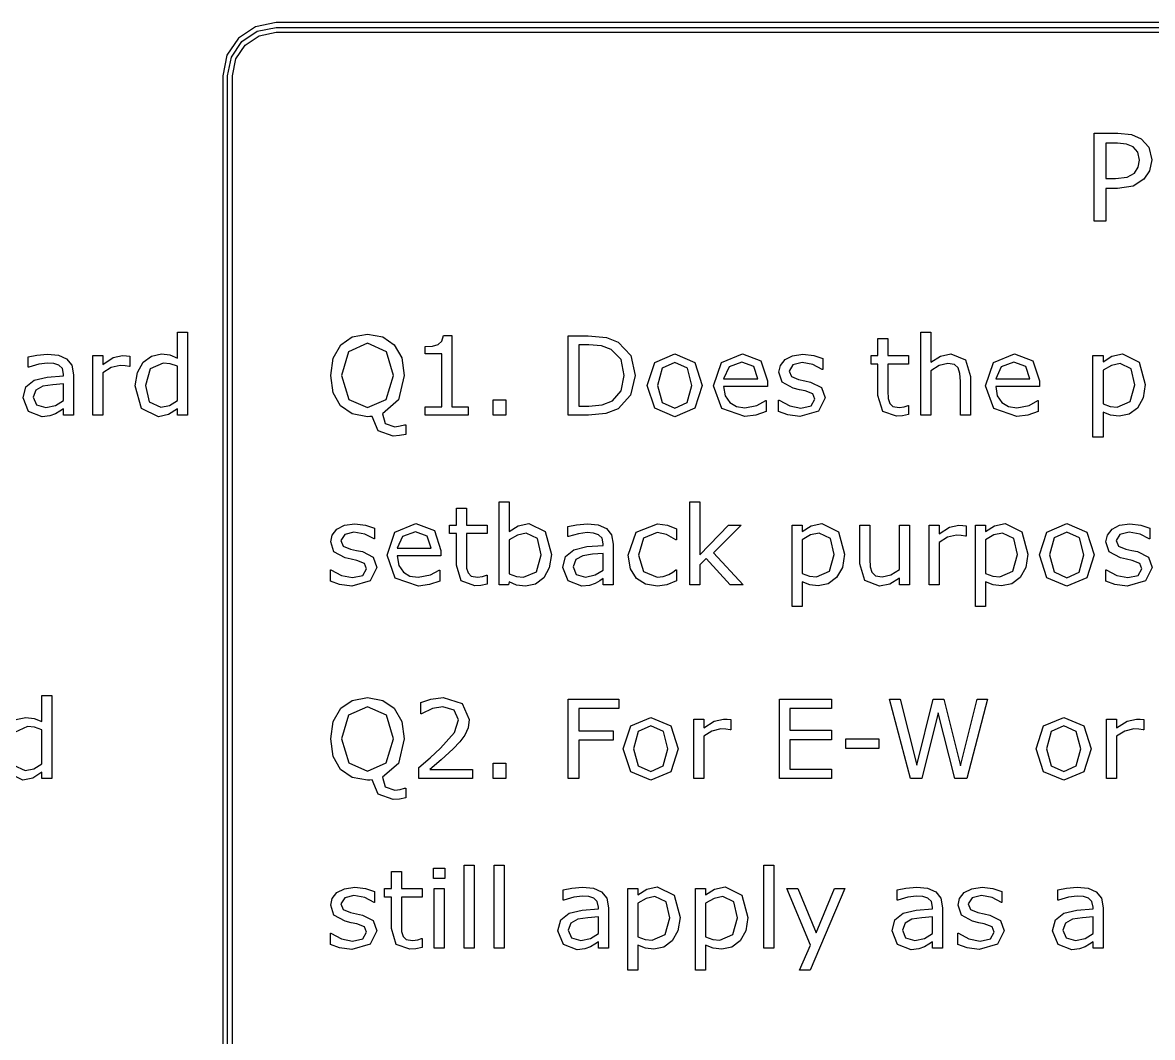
# Model space of a CAD drawing. Extents: x -17 to 192, y 167 to 459.
# Drawn here: x 89.18 to 113.86, y 263.16 to 285.33 of the extents above; entities that cross this region are included whole.
import ezdxf

# ---------------------------------------------------------------- set-up
doc = ezdxf.new("R2010")
doc.units = 0
doc.header["$MEASUREMENT"] = 0
doc.layers.add('Layer 1', color=7, linetype='Continuous')

msp = doc.modelspace()

# ---------------------------------------------------------------- linework, layer by layer
at = {"layer": 'Layer 1', "color": 7}
for points in [[(94.720714, 285.32699), (94.267482, 285.235512), (93.897411, 284.986025), (93.647924, 284.615954), (93.556446, 284.162722), (93.556446, 239.183612), (93.647924, 238.73038), (93.897411, 238.360309), (94.267482, 238.110822), (94.720714, 238.019344), (174.095614, 238.019344), (174.548846, 238.110822), (174.918917, 238.360309), (175.168404, 238.73038), (175.259882, 239.183612), (175.259882, 284.162722), (175.168404, 284.615954), (174.918917, 284.986025), (174.548846, 285.235512), (174.095614, 285.32699), (94.720714, 285.32699)], [(94.720714, 285.221054), (174.095614, 285.221054), (174.50833, 285.13814), (174.844648, 284.911756), (175.071032, 284.575438), (175.153946, 284.162722), (175.153946, 239.183612), (175.071032, 238.770896), (174.844648, 238.434578), (174.50833, 238.208194), (174.095614, 238.12528), (94.720714, 238.12528), (94.307998, 238.208194), (93.97168, 238.434578), (93.745296, 238.770896), (93.662382, 239.183612), (93.662382, 284.162722), (93.745296, 284.575438), (93.97168, 284.911756), (94.307998, 285.13814), (94.720714, 285.221054), (94.720714, 285.221054)], [(94.720714, 285.115118), (174.095614, 285.115118), (174.467815, 285.040769), (174.77038, 284.837488), (174.973661, 284.534923), (175.04801, 284.162722), (175.04801, 239.183612), (174.973661, 238.811411), (174.77038, 238.508846), (174.467815, 238.305565), (174.095614, 238.231216), (94.720714, 238.231216), (94.348513, 238.305565), (94.045948, 238.508846), (93.842667, 238.811411), (93.768318, 239.183612), (93.768318, 284.162722), (93.842667, 284.534923), (94.045948, 284.837488), (94.348513, 285.040769), (94.720714, 285.115118), (94.720714, 285.115118)], [(113.844845, 282.330019), (113.799627, 282.092307), (113.675604, 281.903689), (113.440477, 281.753829), (113.098123, 281.704735), (112.842324, 281.704735), (112.842324, 280.987726), (112.586525, 280.987726), (112.586525, 282.911379), (113.108457, 282.911379), (113.401721, 282.881664), (113.614885, 282.791232), (113.784126, 282.607781), (113.844845, 282.330019), (113.844845, 282.330019)], [(113.578711, 282.323563), (113.543831, 282.49668), (113.437895, 282.616827), (113.295785, 282.67367), (113.095538, 282.691768), (112.842324, 282.691768), (112.842324, 281.923082), (113.058073, 281.923082), (113.309995, 281.950213), (113.467608, 282.039353), (113.552875, 282.169835), (113.578698, 282.323574), (113.578711, 282.323563)], [(92.786596, 276.754398), (92.568006, 276.754398), (92.568006, 276.890436), (92.371505, 276.763701), (92.149428, 276.718354), (91.779683, 276.897413), (91.643645, 277.393892), (91.690154, 277.688061), (91.818053, 277.907816), (92.001761, 278.04269), (92.220352, 278.089198), (92.401737, 278.067105), (92.568006, 278.00083), (92.568006, 278.563585), (92.786596, 278.563585), (92.786596, 276.754398)], [(97.555679, 276.330007), (97.417315, 276.305586), (97.278954, 276.297437), (96.953392, 276.409056), (96.820842, 276.726479), (96.766195, 276.720658), (96.716196, 276.718277), (96.38366, 276.77874), (96.130187, 276.954309), (95.968569, 277.236849), (95.912758, 277.619383), (95.968569, 277.99843), (96.131349, 278.286783), (96.384822, 278.461191), (96.716196, 278.521654), (97.049896, 278.46003), (97.302208, 278.286783), (97.463826, 278.001917), (97.520799, 277.619383), (97.390573, 277.084534), (97.042922, 276.779901), (97.105707, 276.574101), (97.317321, 276.500848), (97.430105, 276.515956), (97.524286, 276.541541), (97.555679, 276.541541), (97.555679, 276.330007)], [(98.913735, 276.754398), (97.976582, 276.754398), (97.976582, 276.931132), (98.337027, 276.931132), (98.337027, 278.091524), (97.976582, 278.091524), (97.976582, 278.249654), (98.133552, 278.26127), (98.260287, 278.297314), (98.344004, 278.370566), (98.380048, 278.491489), (98.560268, 278.491489), (98.560268, 276.931121), (98.913735, 276.931121), (98.913735, 276.754398)], [(102.565833, 277.618299), (102.462352, 277.190418), (102.189112, 276.892762), (101.924013, 276.786955), (101.540314, 276.754398), (101.103133, 276.754398), (101.103133, 278.485686), (101.535663, 278.485686), (101.937964, 278.448478), (102.191437, 278.348484), (102.467, 278.054318), (102.565833, 277.618299), (102.565833, 277.618299)], [(108.536392, 276.766032), (108.401515, 276.739288), (108.272454, 276.728837), (107.970147, 276.835808), (107.866666, 277.178808), (107.866666, 277.869465), (107.718999, 277.869465), (107.718999, 278.053172), (107.866666, 278.053172), (107.866666, 278.426406), (108.085256, 278.426406), (108.085256, 278.053172), (108.536392, 278.053172), (108.536392, 277.869465), (108.085256, 277.869465), (108.085256, 277.27764), (108.089913, 277.117184), (108.122467, 277.010215), (108.192233, 276.941614), (108.329432, 276.920686), (108.441054, 276.935793), (108.524768, 276.962535), (108.536384, 276.962535), (108.536392, 276.766032)], [(109.886307, 276.754398), (109.667717, 276.754398), (109.667717, 277.493886), (109.657239, 277.661317), (109.618872, 277.784565), (109.535155, 277.856656), (109.393304, 277.881077), (109.206107, 277.836894), (109.018909, 277.724111), (109.018909, 276.754398), (108.800318, 276.754398), (108.800318, 278.563587), (109.018909, 278.563587), (109.018909, 277.908977), (109.230522, 278.041528), (109.454929, 278.089198), (109.775839, 277.962463), (109.886297, 277.59737), (109.886307, 276.754398)], [(97.281277, 277.61946), (97.130126, 278.139196), (96.717361, 278.322904), (96.302269, 278.139196), (96.152277, 277.61946), (96.305757, 277.097401), (96.717361, 276.917177), (97.1278, 277.097401), (97.281277, 277.61946), (97.281277, 277.61946)], [(102.32515, 277.621791), (102.254223, 277.964794), (102.042609, 278.184546), (101.82518, 278.264775), (101.549617, 278.288032), (101.333352, 278.288032), (101.333352, 276.952068), (101.549617, 276.952068), (101.839134, 276.976489), (102.067025, 277.06718), (102.260038, 277.284609), (102.32515, 277.621796), (102.32515, 277.621791)], [(90.296055, 276.754398), (90.078626, 276.754398), (90.078626, 276.892762), (89.999561, 276.836951), (89.904219, 276.781139), (89.778645, 276.736957), (89.612376, 276.718357), (89.31472, 276.834628), (89.192636, 277.131122), (89.255421, 277.369479), (89.436806, 277.513656), (89.721672, 277.584583), (90.078626, 277.612486), (90.078626, 277.646207), (90.051882, 277.769455), (89.977468, 277.846192), (89.865849, 277.882239), (89.729811, 277.891552), (89.537962, 277.868295), (89.319371, 277.803184), (89.307756, 277.803184), (89.307756, 278.025262), (89.492628, 278.063631), (89.730986, 278.08456), (89.969343, 278.061303), (90.146077, 277.984563), (90.257699, 277.8462), (90.296069, 277.635748), (90.296055, 276.754398)], [(91.527372, 277.814796), (91.515757, 277.814796), (91.420414, 277.831068), (91.312282, 277.836889), (91.116943, 277.791542), (90.93556, 277.676433), (90.93556, 276.754398), (90.71697, 276.754398), (90.71697, 278.053154), (90.93556, 278.053154), (90.93556, 277.861305), (91.164615, 278.008971), (91.36809, 278.053154), (91.450643, 278.049661), (91.527382, 278.03921), (91.527372, 277.814796)], [(92.568006, 277.074147), (92.568006, 277.819448), (92.409875, 277.874095), (92.25756, 277.889202), (91.97153, 277.761303), (91.869213, 277.398536), (91.948276, 277.046233), (92.201749, 276.926472), (92.390111, 276.967168), (92.568006, 277.074139), (92.568006, 277.074147)], [(104.027368, 277.4032), (103.864589, 276.90207), (103.428569, 276.718359), (102.990224, 276.90207), (102.828606, 277.4032), (102.990224, 277.904331), (103.428569, 278.089203), (103.864589, 277.904331), (104.027368, 277.4032), (104.027368, 277.4032)], [(103.801803, 277.4032), (103.702971, 277.777596), (103.428569, 277.900844), (103.151842, 277.777596), (103.054174, 277.4032), (103.153006, 277.032292), (103.428569, 276.906718), (103.701809, 277.031131), (103.801803, 277.4032), (103.801803, 277.4032)], [(105.452862, 277.381108), (104.495945, 277.381108), (104.531989, 277.17182), (104.630821, 277.026479), (104.773833, 276.942763), (104.957544, 276.91486), (105.223807, 276.967181), (105.415654, 277.071826), (105.427269, 277.071826), (105.427269, 276.833469), (105.201701, 276.755565), (104.959856, 276.724172), (104.455236, 276.89858), (104.273854, 277.396223), (104.447097, 277.902006), (104.90521, 278.089203), (105.309834, 277.935724), (105.452849, 277.499704), (105.452862, 277.381108)], [(105.240084, 277.548539), (105.15288, 277.814802), (104.893594, 277.908983), (104.61338, 277.805502), (104.495945, 277.548539), (105.240084, 277.548539)], [(106.712087, 277.128799), (106.56442, 276.836956), (106.163283, 276.723011), (105.898184, 276.756729), (105.697032, 276.832304), (105.697032, 277.077639), (105.708648, 277.077639), (105.938864, 276.953227), (106.181873, 276.907883), (106.40744, 276.954391), (106.488831, 277.100893), (106.444649, 277.217164), (106.27489, 277.284604), (106.152806, 277.309025), (106.016768, 277.339256), (105.773759, 277.471807), (105.702832, 277.688072), (105.735389, 277.839225), (105.836547, 277.965961), (106.001652, 278.052003), (106.22722, 278.084557), (106.462087, 278.05549), (106.660914, 277.986889), (106.660914, 277.753183), (106.649298, 277.753183), (106.445823, 277.856667), (106.210953, 277.899685), (106.008642, 277.853177), (105.926087, 277.717139), (105.976085, 277.596216), (106.134216, 277.529941), (106.26909, 277.502035), (106.394664, 277.47645), (106.629534, 277.356692), (106.712087, 277.128799), (106.712087, 277.128799)], [(111.394351, 277.381103), (110.437436, 277.381103), (110.47348, 277.171815), (110.57231, 277.026474), (110.715325, 276.942757), (110.899033, 276.914854), (111.165296, 276.967176), (111.357145, 277.071821), (111.368761, 277.071821), (111.368761, 276.833463), (111.143196, 276.75556), (110.901348, 276.724167), (110.39673, 276.898575), (110.215345, 277.396218), (110.388592, 277.902), (110.846701, 278.089198), (111.251328, 277.935719), (111.39434, 277.499699), (111.394351, 277.381103)], [(111.181576, 277.548533), (111.094372, 277.814796), (110.835086, 277.908977), (110.554869, 277.805496), (110.437436, 277.548533), (111.181576, 277.548533)], [(113.705835, 277.419472), (113.660491, 277.129955), (113.532592, 276.909039), (113.351207, 276.775327), (113.131452, 276.728818), (112.947744, 276.750911), (112.781475, 276.819509), (112.781475, 276.275357), (112.562884, 276.275357), (112.562884, 278.053154), (112.781475, 278.053154), (112.781475, 277.917116), (112.976811, 278.039202), (113.209356, 278.089198), (113.574449, 277.911303), (113.705835, 277.419472), (113.705835, 277.419472)], [(113.480268, 277.413652), (113.400041, 277.764793), (113.153545, 277.881064), (112.964021, 277.840368), (112.781475, 277.7334), (112.781475, 276.997399), (112.940767, 276.940426), (113.093082, 276.925319), (113.377948, 277.048567), (113.480268, 277.413659), (113.480268, 277.413652)], [(90.078626, 277.074147), (90.078626, 277.435752), (89.842595, 277.418316), (89.628653, 277.384598), (89.476338, 277.300881), (89.418201, 277.14624), (89.48564, 276.977645), (89.691441, 276.921834), (89.901893, 276.966017), (90.078626, 277.074152), (90.078626, 277.074147)], [(99.739263, 276.754398), (99.461375, 276.754398), (99.461375, 277.085772), (99.739263, 277.085772), (99.739263, 276.754398)], [(99.327662, 273.061864), (99.192786, 273.03512), (99.063725, 273.024669), (98.761418, 273.13164), (98.657937, 273.47464), (98.657937, 274.165297), (98.51027, 274.165297), (98.51027, 274.349005), (98.657937, 274.349005), (98.657937, 274.722239), (98.876527, 274.722239), (98.876527, 274.349005), (99.327662, 274.349005), (99.327662, 274.165297), (98.876527, 274.165297), (98.876527, 273.573473), (98.881184, 273.413016), (98.913741, 273.306048), (98.983503, 273.237447), (99.120703, 273.216518), (99.232325, 273.231626), (99.316039, 273.258368), (99.327654, 273.258368), (99.327662, 273.061864)], [(100.734551, 273.709497), (100.688042, 273.416493), (100.564794, 273.197902), (100.383409, 273.059539), (100.165983, 273.014192), (99.97297, 273.040933), (99.81019, 273.110699), (99.796239, 273.050236), (99.5916, 273.050236), (99.5916, 274.859425), (99.81019, 274.859425), (99.81019, 274.212954), (100.005527, 274.336202), (100.238071, 274.385036), (100.600838, 274.208303), (100.734551, 273.709497), (100.734551, 273.709497)], [(104.924987, 273.050236), (104.636634, 273.050236), (104.115736, 273.618806), (103.973885, 273.48393), (103.973885, 273.050236), (103.755292, 273.050236), (103.755292, 274.859425), (103.973885, 274.859425), (103.973885, 273.699033), (104.605241, 274.348992), (104.880804, 274.348992), (104.277354, 273.749029), (104.924987, 273.050236)], [(96.921997, 273.424632), (96.774333, 273.132789), (96.373196, 273.018843), (96.108095, 273.052562), (95.906945, 273.128137), (95.906945, 273.373472), (95.918561, 273.373472), (96.14878, 273.24906), (96.391788, 273.203715), (96.617356, 273.250224), (96.698744, 273.396726), (96.654562, 273.512997), (96.484805, 273.580437), (96.362719, 273.604858), (96.226681, 273.635089), (95.983674, 273.76764), (95.912748, 273.983904), (95.945305, 274.135058), (96.04646, 274.261793), (96.211568, 274.347836), (96.437133, 274.38039), (96.672003, 274.351323), (96.870827, 274.282722), (96.870827, 274.049016), (96.859211, 274.049016), (96.655736, 274.152499), (96.420866, 274.195518), (96.218553, 274.14901), (96.136, 274.012972), (96.185998, 273.892049), (96.344126, 273.825774), (96.479003, 273.797868), (96.604577, 273.772283), (96.839444, 273.652525), (96.921997, 273.424632), (96.921997, 273.424632)], [(98.321911, 273.676941), (97.364994, 273.676941), (97.401038, 273.467653), (97.49987, 273.322312), (97.642882, 273.238595), (97.826593, 273.210692), (98.092856, 273.263014), (98.284703, 273.367659), (98.296318, 273.367659), (98.296318, 273.129301), (98.07075, 273.051398), (97.828905, 273.020005), (97.324285, 273.194413), (97.142903, 273.692056), (97.316146, 274.197838), (97.774258, 274.385036), (98.178883, 274.231557), (98.321898, 273.795537), (98.321911, 273.676941)], [(98.109133, 273.844371), (98.021929, 274.110634), (97.762643, 274.204815), (97.482429, 274.101334), (97.364994, 273.844371), (98.109133, 273.844371)], [(100.508983, 273.703677), (100.432243, 274.055979), (100.184586, 274.176902), (99.991575, 274.135045), (99.81019, 274.029238), (99.81019, 273.285098), (99.969482, 273.226962), (100.121798, 273.21069), (100.405502, 273.329286), (100.508983, 273.703682), (100.508983, 273.703677)], [(102.084466, 273.050236), (101.86704, 273.050236), (101.86704, 273.1886), (101.787975, 273.132789), (101.692632, 273.076977), (101.567058, 273.032795), (101.400789, 273.014195), (101.103133, 273.130466), (100.981047, 273.42696), (101.043835, 273.665317), (101.225217, 273.809494), (101.510083, 273.880421), (101.86704, 273.908324), (101.86704, 273.942045), (101.840296, 274.065293), (101.765882, 274.14203), (101.654262, 274.178077), (101.518224, 274.18739), (101.326375, 274.164133), (101.107785, 274.099022), (101.096169, 274.099022), (101.096169, 274.3211), (101.281042, 274.359469), (101.519399, 274.380398), (101.757757, 274.357141), (101.93449, 274.280401), (102.04611, 274.142038), (102.08448, 273.931586), (102.084466, 273.050236)], [(103.465777, 273.131627), (103.257649, 273.050236), (103.049522, 273.021169), (102.7914, 273.061864), (102.590249, 273.187436), (102.458862, 273.399052), (102.412353, 273.697869), (102.586761, 274.197838), (103.049522, 274.379223), (103.268115, 274.34783), (103.465777, 274.271091), (103.465777, 274.028082), (103.454162, 274.028082), (103.247198, 274.147843), (103.040235, 274.1897), (102.746067, 274.064126), (102.639096, 273.697869), (102.743741, 273.336263), (103.040235, 273.210692), (103.175109, 273.228128), (103.298357, 273.273475), (103.387887, 273.324635), (103.454162, 273.372308), (103.465777, 273.372308), (103.465777, 273.131627)], [(107.135316, 273.71531), (107.089969, 273.425793), (106.96207, 273.204877), (106.780685, 273.071165), (106.560933, 273.024656), (106.377222, 273.046749), (106.210953, 273.115347), (106.210953, 272.571195), (105.992363, 272.571195), (105.992363, 274.348992), (106.210953, 274.348992), (106.210953, 274.212954), (106.406292, 274.33504), (106.638834, 274.385036), (107.003927, 274.207141), (107.135316, 273.71531), (107.135316, 273.71531)], [(106.909749, 273.70949), (106.829519, 274.060631), (106.583023, 274.176902), (106.393502, 274.136206), (106.210953, 274.029238), (106.210953, 273.293237), (106.370248, 273.236264), (106.522563, 273.221157), (106.807429, 273.344405), (106.909749, 273.709497), (106.909749, 273.70949)], [(108.552669, 273.050236), (108.334078, 273.050236), (108.334078, 273.194413), (108.122462, 273.0607), (107.89922, 273.014192), (107.580636, 273.138601), (107.46669, 273.506023), (107.46669, 274.348992), (107.685281, 274.348992), (107.685281, 273.609504), (107.694594, 273.439747), (107.734126, 273.319986), (107.815517, 273.245572), (107.960855, 273.222315), (108.145727, 273.266498), (108.334089, 273.379282), (108.334089, 274.348989), (108.552679, 274.348989), (108.552669, 273.050236)], [(109.79329, 274.110634), (109.781675, 274.110634), (109.686333, 274.126906), (109.5782, 274.132727), (109.382864, 274.08738), (109.201479, 273.972271), (109.201479, 273.050236), (108.982889, 273.050236), (108.982889, 274.348992), (109.201479, 274.348992), (109.201479, 274.157143), (109.430534, 274.304809), (109.634009, 274.348992), (109.716564, 274.345499), (109.793304, 274.335048), (109.79329, 274.110634)], [(111.142042, 273.71531), (111.096695, 273.425793), (110.968798, 273.204877), (110.787413, 273.071165), (110.567659, 273.024656), (110.383951, 273.046749), (110.217682, 273.115347), (110.217682, 272.571195), (109.999091, 272.571195), (109.999091, 274.348992), (110.217682, 274.348992), (110.217682, 274.212954), (110.413018, 274.33504), (110.645563, 274.385036), (111.010655, 274.207141), (111.142042, 273.71531), (111.142042, 273.71531)], [(110.916474, 273.70949), (110.836248, 274.060631), (110.589751, 274.176902), (110.400228, 274.136206), (110.217682, 274.029238), (110.217682, 273.293237), (110.376974, 273.236264), (110.529289, 273.221157), (110.814155, 273.344405), (110.916474, 273.709497), (110.916474, 273.70949)], [(112.589626, 273.699012), (112.426846, 273.197881), (111.990827, 273.014171), (111.552482, 273.197881), (111.390864, 273.699012), (111.552482, 274.200143), (111.990827, 274.385015), (112.426846, 274.200143), (112.589626, 273.699012), (112.589626, 273.699012)], [(112.364058, 273.699012), (112.265229, 274.073408), (111.990827, 274.196656), (111.7141, 274.073408), (111.616431, 273.699012), (111.715264, 273.328104), (111.990827, 273.20253), (112.264064, 273.326942), (112.364058, 273.699012), (112.364058, 273.699012)], [(113.855828, 273.42461), (113.708161, 273.132767), (113.307024, 273.018822), (113.041925, 273.052541), (112.840773, 273.128116), (112.840773, 273.373451), (112.852389, 273.373451), (113.082605, 273.249038), (113.325614, 273.203694), (113.551181, 273.250203), (113.632572, 273.396705), (113.58839, 273.512976), (113.418631, 273.580415), (113.296547, 273.604836), (113.160509, 273.635068), (112.9175, 273.767618), (112.846573, 273.983883), (112.87913, 274.135037), (112.980288, 274.261772), (113.145393, 274.347815), (113.370961, 274.380369), (113.605828, 274.351302), (113.804655, 274.282701), (113.804655, 274.048994), (113.793039, 274.048994), (113.589564, 274.152478), (113.354694, 274.195497), (113.152383, 274.148988), (113.069828, 274.01295), (113.119826, 273.892028), (113.277957, 273.825753), (113.412831, 273.797847), (113.538405, 273.772262), (113.773275, 273.652504), (113.855828, 273.42461), (113.855828, 273.42461)], [(101.86704, 273.369985), (101.86704, 273.73159), (101.631008, 273.714154), (101.417066, 273.680436), (101.264751, 273.596719), (101.206614, 273.442078), (101.274051, 273.273483), (101.479855, 273.217672), (101.690306, 273.261855), (101.86704, 273.36999), (101.86704, 273.369985)], [(89.822828, 268.816908), (89.604237, 268.816908), (89.604237, 268.952946), (89.407737, 268.826211), (89.185659, 268.780864), (88.815915, 268.959923), (88.679877, 269.456402), (88.726385, 269.750571), (88.854284, 269.970326), (89.037992, 270.1052), (89.256583, 270.151708), (89.437968, 270.129615), (89.604237, 270.06334), (89.604237, 270.626095), (89.822828, 270.626095), (89.822828, 268.816908)], [(97.555679, 268.392517), (97.417315, 268.368096), (97.278954, 268.359947), (96.953392, 268.471566), (96.820842, 268.788989), (96.766195, 268.783168), (96.716196, 268.780787), (96.38366, 268.84125), (96.130187, 269.016819), (95.968569, 269.299359), (95.912758, 269.681893), (95.968569, 270.06094), (96.131349, 270.349293), (96.384822, 270.523701), (96.716196, 270.584164), (97.049896, 270.52254), (97.302208, 270.349293), (97.463826, 270.064427), (97.520799, 269.681893), (97.390573, 269.147044), (97.042922, 268.842411), (97.105707, 268.636611), (97.317321, 268.563358), (97.430105, 268.578466), (97.524286, 268.604051), (97.555679, 268.604051), (97.555679, 268.392517)], [(99.012565, 268.816908), (97.840544, 268.816908), (97.840544, 269.059917), (98.084718, 269.269205), (98.313772, 269.477331), (98.619567, 269.820334), (98.702119, 270.095897), (98.61259, 270.306349), (98.364932, 270.383089), (98.135875, 270.345883), (97.895194, 270.231935), (97.883579, 270.231935), (97.883579, 270.476108), (98.103334, 270.550522), (98.370758, 270.58424), (98.788175, 270.455177), (98.939329, 270.107525), (98.913743, 269.922653), (98.840491, 269.761035), (98.73352, 269.619185), (98.585856, 269.464541), (98.328896, 269.227348), (98.081236, 269.015732), (99.012573, 269.015732), (99.012565, 268.816908)], [(102.208879, 270.343557), (101.333352, 270.343557), (101.333352, 269.855216), (102.085631, 269.855216), (102.085631, 269.650577), (101.333352, 269.650577), (101.333352, 268.816908), (101.103133, 268.816908), (101.103133, 270.548196), (102.208879, 270.548196), (102.208879, 270.343557)], [(106.852776, 268.816908), (105.712148, 268.816908), (105.712148, 270.548196), (106.852776, 270.548196), (106.852776, 270.343557), (105.942367, 270.343557), (105.942367, 269.869168), (106.852776, 269.869168), (106.852776, 269.664529), (105.942367, 269.664529), (105.942367, 269.021547), (106.852776, 269.021547), (106.852776, 268.816908)], [(110.256051, 270.548196), (109.806078, 268.816908), (109.546792, 268.816908), (109.182863, 270.254028), (108.82707, 268.816908), (108.573597, 268.816908), (108.115488, 270.548196), (108.35152, 270.548196), (108.715448, 269.108751), (109.073567, 270.548196), (109.307273, 270.548196), (109.668878, 269.094797), (110.030484, 270.548196), (110.256051, 270.548196)], [(97.281277, 269.68197), (97.130126, 270.201706), (96.717361, 270.385414), (96.302269, 270.201706), (96.152277, 269.68197), (96.305757, 269.159911), (96.717361, 268.979687), (97.1278, 269.159911), (97.281277, 269.68197), (97.281277, 269.68197)], [(103.502983, 269.465705), (103.340204, 268.964574), (102.904184, 268.780864), (102.465839, 268.964574), (102.304221, 269.465705), (102.465839, 269.966836), (102.904184, 270.151708), (103.340204, 269.966836), (103.502983, 269.465705), (103.502983, 269.465705)], [(104.65175, 269.877306), (104.640134, 269.877306), (104.544792, 269.893578), (104.436659, 269.899399), (104.241323, 269.854052), (104.059938, 269.738943), (104.059938, 268.816908), (103.841348, 268.816908), (103.841348, 270.115664), (104.059938, 270.115664), (104.059938, 269.923815), (104.288993, 270.071481), (104.492471, 270.115664), (104.575023, 270.112171), (104.651763, 270.10172), (104.65175, 269.877306)], [(112.522189, 269.465705), (112.35941, 268.964574), (111.92339, 268.780864), (111.485045, 268.964574), (111.323427, 269.465705), (111.485045, 269.966836), (111.92339, 270.151708), (112.35941, 269.966836), (112.522189, 269.465705), (112.522189, 269.465705)], [(113.670955, 269.877306), (113.65934, 269.877306), (113.563998, 269.893578), (113.455865, 269.899399), (113.260529, 269.854052), (113.079144, 269.738943), (113.079144, 268.816908), (112.860554, 268.816908), (112.860554, 270.115664), (113.079144, 270.115664), (113.079144, 269.923815), (113.308199, 270.071481), (113.511676, 270.115664), (113.594229, 270.112171), (113.670969, 270.10172), (113.670955, 269.877306)], [(89.604237, 269.136657), (89.604237, 269.881958), (89.446106, 269.936605), (89.293791, 269.951712), (89.007761, 269.823813), (88.905444, 269.461046), (88.984507, 269.108743), (89.23798, 268.988982), (89.426342, 269.029678), (89.604237, 269.136649), (89.604237, 269.136657)], [(103.277416, 269.465705), (103.178586, 269.840101), (102.904184, 269.963349), (102.627457, 269.840101), (102.529789, 269.465705), (102.628618, 269.094797), (102.904184, 268.969223), (103.177422, 269.093635), (103.277416, 269.465705), (103.277416, 269.465705)], [(112.296621, 269.465705), (112.197792, 269.840101), (111.92339, 269.963349), (111.646663, 269.840101), (111.548994, 269.465705), (111.647824, 269.094797), (111.92339, 268.969223), (112.196628, 269.093635), (112.296621, 269.465705), (112.296621, 269.465705)], [(107.888756, 269.469192), (107.163222, 269.469192), (107.163222, 269.679644), (107.888756, 269.679644), (107.888756, 269.469192)], [(99.739263, 268.816908), (99.461375, 268.816908), (99.461375, 269.148282), (99.739263, 269.148282), (99.739263, 268.816908)], [(97.909146, 265.124374), (97.774272, 265.09763), (97.645208, 265.087179), (97.342901, 265.19415), (97.23942, 265.53715), (97.23942, 266.227807), (97.091756, 266.227807), (97.091756, 266.411515), (97.23942, 266.411515), (97.23942, 266.784749), (97.45801, 266.784749), (97.45801, 266.411515), (97.909146, 266.411515), (97.909146, 266.227807), (97.45801, 266.227807), (97.45801, 265.635983), (97.462667, 265.475526), (97.495224, 265.368558), (97.564987, 265.299957), (97.702186, 265.279028), (97.813808, 265.294136), (97.897525, 265.320878), (97.90914, 265.320878), (97.909146, 265.124374)], [(98.407953, 266.628931), (98.161455, 266.628931), (98.161455, 266.85566), (98.407953, 266.85566), (98.407953, 266.628931)], [(99.047448, 265.112746), (98.828857, 265.112746), (98.828857, 266.921935), (99.047448, 266.921935), (99.047448, 265.112746)], [(99.700894, 265.112746), (99.482303, 265.112746), (99.482303, 266.921935), (99.700894, 266.921935), (99.700894, 265.112746)], [(105.5889, 265.112738), (105.370309, 265.112738), (105.370309, 266.921928), (105.5889, 266.921928), (105.5889, 265.112738)], [(96.921997, 265.487142), (96.774333, 265.195299), (96.373196, 265.081353), (96.108095, 265.115072), (95.906945, 265.190647), (95.906945, 265.435982), (95.918561, 265.435982), (96.14878, 265.31157), (96.391788, 265.266225), (96.617356, 265.312734), (96.698744, 265.459236), (96.654562, 265.575507), (96.484805, 265.642947), (96.362719, 265.667368), (96.226681, 265.697599), (95.983674, 265.83015), (95.912748, 266.046414), (95.945305, 266.197568), (96.04646, 266.324303), (96.211568, 266.410346), (96.437133, 266.4429), (96.672003, 266.413833), (96.870827, 266.345232), (96.870827, 266.111526), (96.859211, 266.111526), (96.655736, 266.215009), (96.420866, 266.258028), (96.218553, 266.21152), (96.136, 266.075482), (96.185998, 265.954559), (96.344126, 265.888284), (96.479003, 265.860378), (96.604577, 265.834793), (96.839444, 265.715035), (96.921997, 265.487142), (96.921997, 265.487142)], [(98.393999, 265.112746), (98.175409, 265.112746), (98.175409, 266.411502), (98.393999, 266.411502), (98.393999, 265.112746)], [(101.979824, 265.112746), (101.762395, 265.112746), (101.762395, 265.25111), (101.683329, 265.195299), (101.587987, 265.139487), (101.462413, 265.095305), (101.296144, 265.076705), (100.998488, 265.192976), (100.876402, 265.48947), (100.93919, 265.727827), (101.120575, 265.872004), (101.405441, 265.942931), (101.762395, 265.970834), (101.762395, 266.004555), (101.735651, 266.127803), (101.661237, 266.20454), (101.549617, 266.240587), (101.413579, 266.2499), (101.22173, 266.226643), (101.003139, 266.161532), (100.991524, 266.161532), (100.991524, 266.38361), (101.176396, 266.421979), (101.414754, 266.442908), (101.653111, 266.419651), (101.829845, 266.342911), (101.941467, 266.204548), (101.979837, 265.994096), (101.979824, 265.112746)], [(103.543679, 265.77782), (103.498332, 265.488303), (103.370432, 265.267387), (103.18905, 265.133675), (102.969295, 265.087166), (102.785587, 265.109259), (102.619318, 265.177857), (102.619318, 264.633705), (102.400728, 264.633705), (102.400728, 266.411502), (102.619318, 266.411502), (102.619318, 266.275464), (102.814655, 266.39755), (103.047197, 266.447546), (103.412292, 266.269651), (103.543679, 265.77782), (103.543679, 265.77782)], [(105.027307, 265.77782), (104.98196, 265.488303), (104.854063, 265.267387), (104.672678, 265.133675), (104.452923, 265.087166), (104.269215, 265.109259), (104.102946, 265.177857), (104.102946, 264.633705), (103.884356, 264.633705), (103.884356, 266.411502), (104.102946, 266.411502), (104.102946, 266.275464), (104.298283, 266.39755), (104.530827, 266.447546), (104.89592, 266.269651), (105.027307, 265.77782), (105.027307, 265.77782)], [(107.144616, 266.411494), (106.386525, 264.633697), (106.152819, 264.633697), (106.394664, 265.175524), (105.877253, 266.411494), (106.114449, 266.411494), (106.51326, 265.448764), (106.915561, 266.411494), (107.144616, 266.411494)], [(109.277041, 265.112746), (109.059615, 265.112746), (109.059615, 265.25111), (108.98055, 265.195299), (108.885207, 265.139487), (108.759634, 265.095305), (108.593364, 265.076705), (108.295708, 265.192976), (108.173622, 265.48947), (108.23641, 265.727827), (108.417792, 265.872004), (108.702658, 265.942931), (109.059615, 265.970834), (109.059615, 266.004555), (109.032871, 266.127803), (108.958457, 266.20454), (108.846837, 266.240587), (108.710799, 266.2499), (108.51895, 266.226643), (108.30036, 266.161532), (108.288745, 266.161532), (108.288745, 266.38361), (108.473617, 266.421979), (108.711974, 266.442908), (108.950332, 266.419651), (109.127065, 266.342911), (109.238685, 266.204548), (109.277055, 265.994096), (109.277041, 265.112746)], [(110.625796, 265.487142), (110.478129, 265.195299), (110.076992, 265.081353), (109.811893, 265.115072), (109.610741, 265.190647), (109.610741, 265.435982), (109.622357, 265.435982), (109.852576, 265.31157), (110.095582, 265.266225), (110.321149, 265.312734), (110.40254, 265.459236), (110.358358, 265.575507), (110.188601, 265.642947), (110.066515, 265.667368), (109.930477, 265.697599), (109.687468, 265.83015), (109.616544, 266.046414), (109.649098, 266.197568), (109.750256, 266.324303), (109.915361, 266.410346), (110.140929, 266.4429), (110.375799, 266.413833), (110.574623, 266.345232), (110.574623, 266.111526), (110.563007, 266.111526), (110.359533, 266.215009), (110.124665, 266.258028), (109.922351, 266.21152), (109.839799, 266.075482), (109.889794, 265.954559), (110.047925, 265.888284), (110.182799, 265.860378), (110.308373, 265.834793), (110.543243, 265.715035), (110.625796, 265.487142), (110.625796, 265.487142)], [(112.784962, 265.112746), (112.567536, 265.112746), (112.567536, 265.25111), (112.488471, 265.195299), (112.393128, 265.139487), (112.267554, 265.095305), (112.101285, 265.076705), (111.803629, 265.192976), (111.681543, 265.48947), (111.744331, 265.727827), (111.925716, 265.872004), (112.210582, 265.942931), (112.567536, 265.970834), (112.567536, 266.004555), (112.540792, 266.127803), (112.466378, 266.20454), (112.354758, 266.240587), (112.21872, 266.2499), (112.026871, 266.226643), (111.808281, 266.161532), (111.796665, 266.161532), (111.796665, 266.38361), (111.981537, 266.421979), (112.219895, 266.442908), (112.458252, 266.419651), (112.634986, 266.342911), (112.746606, 266.204548), (112.784975, 265.994096), (112.784962, 265.112746)], [(103.318111, 265.772), (103.237884, 266.123141), (102.991388, 266.239412), (102.801865, 266.198716), (102.619318, 266.091748), (102.619318, 265.355747), (102.77861, 265.298774), (102.930926, 265.283667), (103.215792, 265.406915), (103.318111, 265.772007), (103.318111, 265.772)], [(104.801739, 265.772), (104.721512, 266.123141), (104.475016, 266.239412), (104.285493, 266.198716), (104.102946, 266.091748), (104.102946, 265.355747), (104.262238, 265.298774), (104.414554, 265.283667), (104.69942, 265.406915), (104.801739, 265.772007), (104.801739, 265.772)], [(101.762395, 265.432495), (101.762395, 265.7941), (101.526363, 265.776664), (101.312421, 265.742946), (101.160106, 265.659229), (101.101969, 265.504588), (101.169409, 265.335993), (101.375209, 265.280182), (101.585661, 265.324365), (101.762395, 265.4325), (101.762395, 265.432495)], [(109.059615, 265.432495), (109.059615, 265.7941), (108.823583, 265.776664), (108.609641, 265.742946), (108.457326, 265.659229), (108.399189, 265.504588), (108.466626, 265.335993), (108.67243, 265.280182), (108.882882, 265.324365), (109.059615, 265.4325), (109.059615, 265.432495)], [(112.567536, 265.432495), (112.567536, 265.7941), (112.331504, 265.776664), (112.117562, 265.742946), (111.965247, 265.659229), (111.90711, 265.504588), (111.97455, 265.335993), (112.18035, 265.280182), (112.390802, 265.324365), (112.567536, 265.4325), (112.567536, 265.432495)]]:
    msp.add_lwpolyline(points, dxfattribs=at)

doc.saveas('drawing.dxf')
